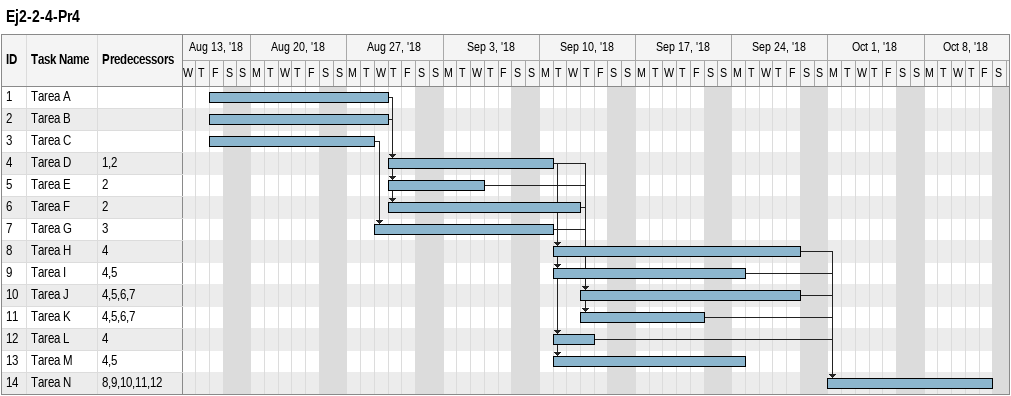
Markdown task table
Ej2-2-4-Pr4

| ID | Task | Start | Finish | Predecessors |
|---|---|---|---|---|
| 1 | Tarea A | 2018-08-17 | 2018-08-29 |  |
| 2 | Tarea B | 2018-08-17 | 2018-08-29 |  |
| 3 | Tarea C | 2018-08-17 | 2018-08-28 |  |
| 4 | Tarea D | 2018-08-30 | 2018-09-10 | 1, 2 |
| 5 | Tarea E | 2018-08-30 | 2018-09-05 | 2 |
| 6 | Tarea F | 2018-08-30 | 2018-09-12 | 2 |
| 7 | Tarea G | 2018-08-29 | 2018-09-10 | 3 |
| 8 | Tarea H | 2018-09-11 | 2018-09-28 | 4 |
| 9 | Tarea I | 2018-09-11 | 2018-09-24 | 4, 5 |
| 10 | Tarea J | 2018-09-13 | 2018-09-28 | 4, 5, 6, 7 |
| 11 | Tarea K | 2018-09-13 | 2018-09-21 | 4, 5, 6, 7 |
| 12 | Tarea L | 2018-09-11 | 2018-09-13 | 4 |
| 13 | Tarea M | 2018-09-11 | 2018-09-24 | 4, 5 |
| 14 | Tarea N | 2018-10-01 | 2018-10-12 | 8, 9, 10, 11, 12 |
